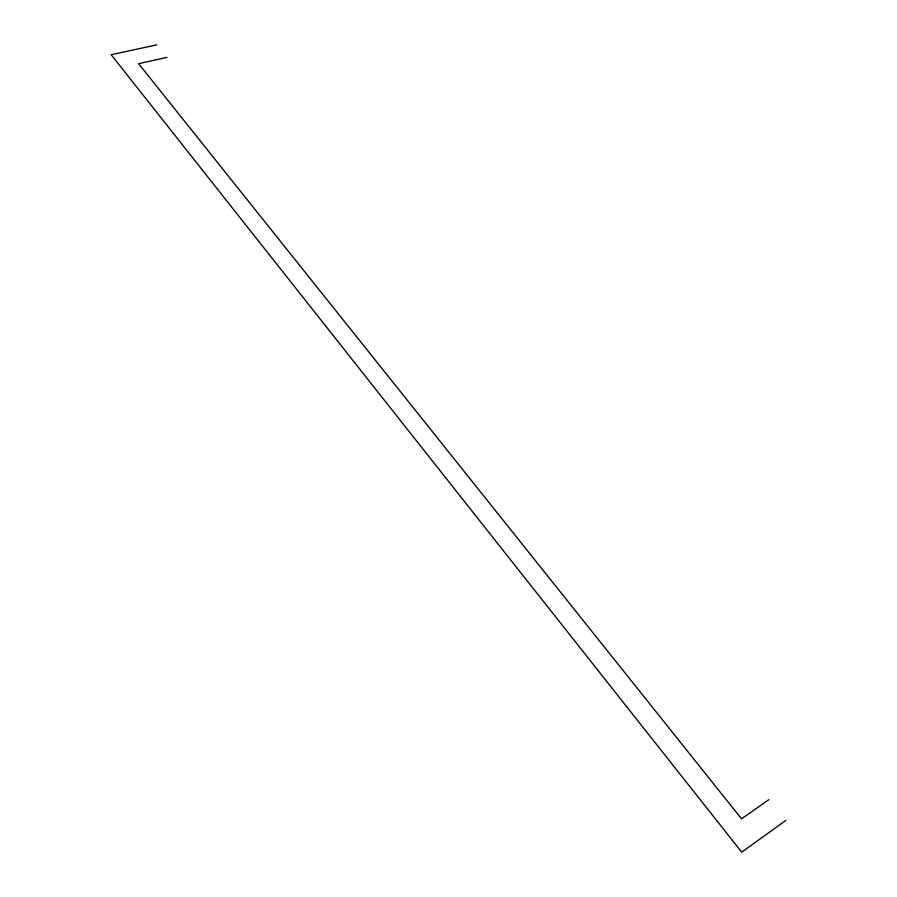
<?xml version="1.0" encoding="UTF-8"?>
<svg xmlns="http://www.w3.org/2000/svg" width="897" height="897" viewBox="0 0 897 897"><rect width="100%" height="100%" fill="white"/><g stroke="black" fill="none" stroke-linecap="round" stroke-linejoin="round"><path stroke-width="1.35" d="M785.817 820.43L741.696 852.15L111.183 54.728L156.784 44.85M768.942 799.619L741.527 818.838L138.62 63.687L166.943 57.374"/></g></svg>
